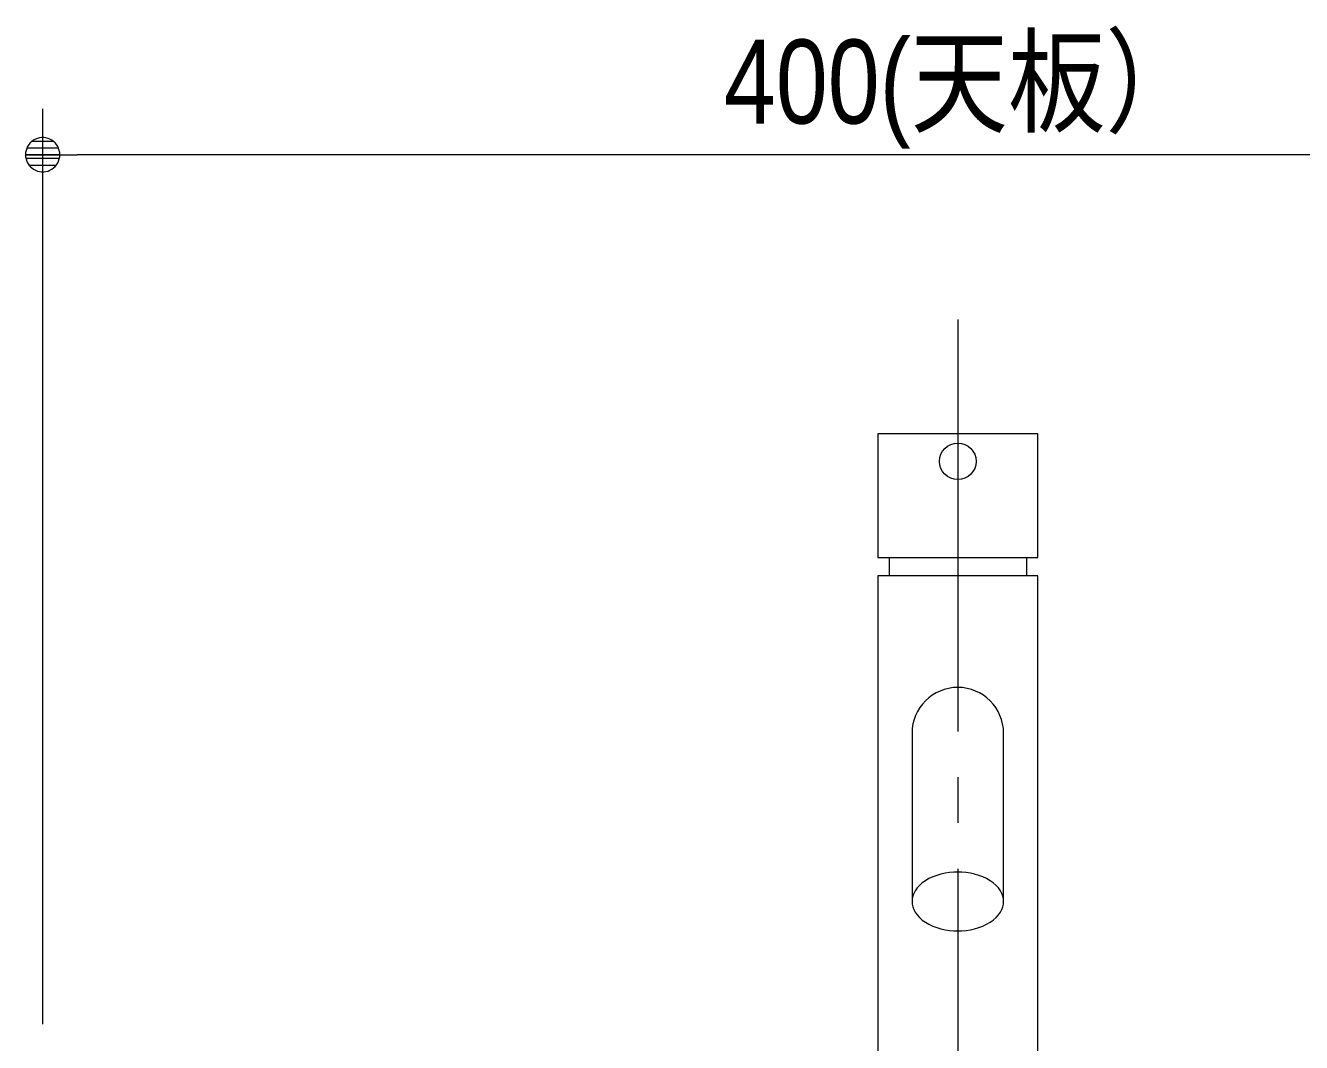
# Model space of a CAD drawing. Units: millimetres, scale not verified. Extents: x -3031 to 3031, y -1522 to 1522.
# Drawn here: x -2446.5 to -2167.6, y -74 to 148.2 of the extents above; entities that cross this region are included whole.
import ezdxf
from ezdxf.enums import TextEntityAlignment as Align

# ---------------------------------------------------------------- set-up
doc = ezdxf.new("R2010")
doc.units = ezdxf.units.MM
doc.header["$LTSCALE"] = 10
doc.linetypes.add('CHAIN2', pattern=[12, 9, -1, 1, -1])
doc.linetypes.add('DASHED1', pattern=[1.8, 1.2, -0.6])
for name, color, linetype, lineweight in [('0-1_5ボウル・キャビネット', 7, 'Continuous', 9), ('0-2_2寸法-1', 7, 'Continuous', 9), ('0-3_0', 7, 'Continuous', 9), ('0-6_4給排水', 7, 'DASHED1', 9)]:
    doc.layers.add(name, color=color, linetype=linetype, lineweight=lineweight)
doc.styles.add('ＭＳ Ｐゴシック', font='')
doc.styles.get('ＭＳ Ｐゴシック').set_extended_font_data('MS PGothic')

# ---------------------------------------------------------------- blocks, each defined once
blk = doc.blocks.new('グループ-11')
at = {"layer": '0-6_4給排水', "linetype": 'Continuous'}
for p, q in [((-13640, 320), (-13640, 280)), ((-13340, 320), (-13340, 280))]:
    blk.add_line(p, q, dxfattribs=at)
for points in [[(-13315, 590), (-13665, 590), (-13665, 320), (-13315, 320)], [(-13665, 280), (-13665, -770), (-13315, -770), (-13315, 280)], [(-13730, -770), (-13730, -800), (-13250, -800), (-13250, -770)]]:
    blk.add_lwpolyline(points, close=True, dxfattribs=at)
for points in [[(-13590, -63.9), (-13590, -431.7), (-13589.6, -437.5), (-13588.3, -443.4), (-13586.1, -449.4), (-13583, -455.4), (-13578.8, -461.2), (-13573.7, -466.9), (-13567.6, -472.2), (-13560.7, -477.2), (-13553, -481.6), (-13544.7, -485.5), (-13535.9, -488.8), (-13526.8, -491.5), (-13517.5, -493.5), (-13508.2, -494.9), (-13499, -495.7), (-13490, -496), (-13481, -495.7), (-13471.8, -494.9), (-13462.5, -493.5), (-13453.2, -491.5), (-13444.1, -488.8), (-13435.3, -485.5), (-13427, -481.6), (-13419.3, -477.2), (-13412.4, -472.2), (-13406.3, -466.9), (-13401.2, -461.2), (-13397, -455.4), (-13393.9, -449.4), (-13391.7, -443.4), (-13390.4, -437.5), (-13390, -431.7), (-13390, -64)], [(-13390, -431.7), (-13390.4, -425.9), (-13391.7, -420), (-13393.9, -414), (-13397, -408.1), (-13401.2, -402.2), (-13406.3, -396.5), (-13412.4, -391.2), (-13419.3, -386.3), (-13427, -381.8), (-13435.3, -377.9), (-13444.1, -374.6), (-13453.2, -371.9), (-13462.5, -369.9), (-13471.8, -368.5), (-13481, -367.7), (-13490, -367.4), (-13499, -367.7), (-13508.2, -368.5), (-13517.5, -369.9), (-13526.8, -371.9), (-13535.9, -374.6), (-13544.7, -377.9), (-13553, -381.8), (-13560.7, -386.3), (-13567.6, -391.2), (-13573.7, -396.5), (-13578.8, -402.2), (-13583, -408.1), (-13586.1, -414), (-13588.3, -420), (-13589.6, -425.9), (-13590, -431.7)]]:
    blk.add_lwpolyline(points, dxfattribs=at)
blk.add_circle((-13490, 530), 40, dxfattribs=at)
for start, end in [(90, 180), (0, 90)]:
    blk.add_arc((-13490, -64), 100, start, end, dxfattribs=at)
blk = doc.blocks.new('グループ-14')
at = {"layer": '0-6_4給排水'}
blk.add_blockref('グループ-11', (0, 0), dxfattribs=at)
blk = doc.blocks.new('_Dot')
at = {"layer": '0-3_0'}
for p, q in [((-5, 0), (-10, 0)), ((4.89, 1), (-4.89, 1)), ((3.99, 3), (-3.99, 3)), ((4.58, -1.99), (-4.58, -1.99)), ((3, -3.99), (-3, -3.99))]:
    blk.add_line(p, q, dxfattribs=at)
for points in [[(5, 0), (4.96, 0.63), (4.84, 1.24), (4.65, 1.84), (4.38, 2.41), (4.05, 2.94), (3.64, 3.42), (3.19, 3.85), (2.68, 4.22), (2.13, 4.52), (1.55, 4.76), (0.94, 4.91), (0.31, 4.99), (-0.31, 4.99), (-0.94, 4.91), (-1.55, 4.76), (-2.13, 4.52), (-2.68, 4.22), (-3.19, 3.85), (-3.64, 3.42), (-4.05, 2.94), (-4.38, 2.41), (-4.65, 1.84), (-4.84, 1.24), (-4.96, 0.63), (-5, 0), (0, 0)], [(-5, 0), (-4.96, -0.63), (-4.84, -1.24), (-4.65, -1.84), (-4.38, -2.41), (-4.05, -2.94), (-3.64, -3.42), (-3.19, -3.85), (-2.68, -4.22), (-2.13, -4.52), (-1.55, -4.76), (-0.94, -4.91), (-0.31, -4.99), (0.31, -4.99), (0.94, -4.91), (1.55, -4.76), (2.13, -4.52), (2.68, -4.22), (3.19, -3.85), (3.64, -3.42), (4.05, -2.94), (4.38, -2.41), (4.65, -1.84), (4.84, -1.24), (4.96, -0.63), (5, 0), (0, 0)]]:
    blk.add_lwpolyline(points, close=True, dxfattribs=at)

msp = doc.modelspace()

# ---------------------------------------------------------------- linework, layer by layer
at = {"layer": '0-1_5ボウル・キャビネット', "linetype": 'CHAIN2'}
msp.add_line((-2242.75, 84), (-2242.75, -925), dxfattribs=at)
at = {"layer": '0-2_2寸法-1'}
for p, q in [((-2442.75, -70), (-2442.75, 130)), ((-2050.25, 120), (-2435.25, 120))]:
    msp.add_line(p, q, dxfattribs=at)

# ---------------------------------------------------------------- block references
at = {"layer": '0-2_2寸法-1', "xscale": 0.7503418, "yscale": 0.7503418, "rotation": 180}
msp.add_blockref('_Dot', (-2442.75, 120), dxfattribs=at)
at = {"layer": '0-6_4給排水', "xscale": 0.1, "yscale": 0.1}
msp.add_blockref('グループ-14', (-893.75, 0), dxfattribs=at)

# ---------------------------------------------------------------- texts
at = {"layer": '0-2_2寸法-1', "style": 'ＭＳ Ｐゴシック', "width": 0.85}
msp.add_text('400(天板）', height=18.34, dxfattribs=at).set_placement((-2293.85, 121.31), align=Align.BOTTOM_LEFT)

doc.saveas('drawing.dxf')
